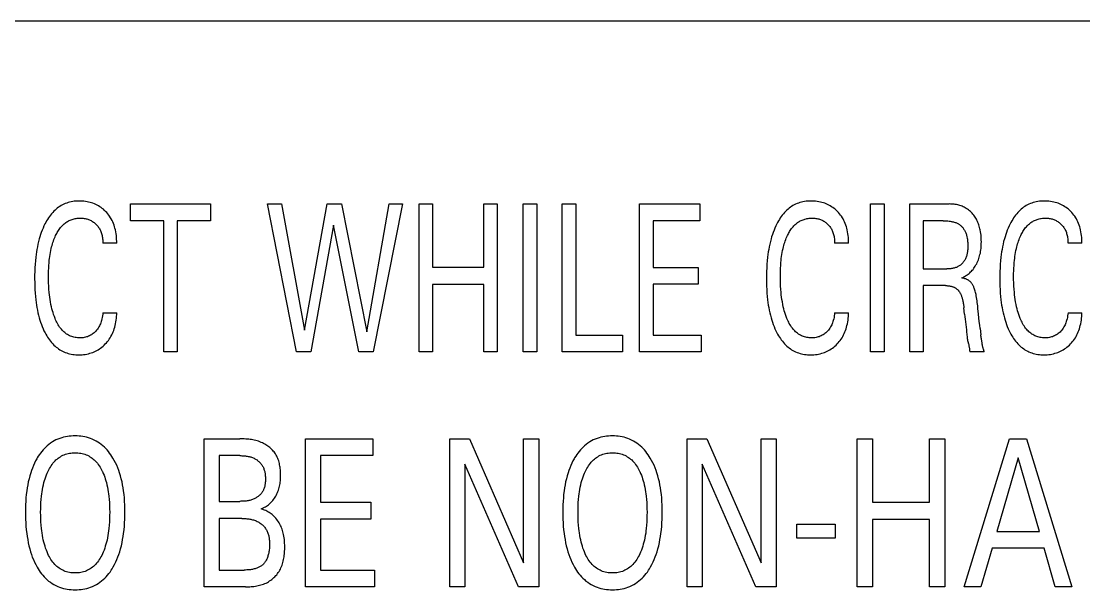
# Model space of a CAD drawing. Extents: x 0 to 420, y 0 to 297.
# Drawn here: x 170.64 to 182.86, y 223.99 to 230.53 of the extents above; entities that cross this region are included whole.
import ezdxf

# ---------------------------------------------------------------- set-up
doc = ezdxf.new("R2010")
doc.units = 0
doc.header["$LTSCALE"] = 23.1
doc.layers.add('10000_FRONT', color=7, linetype='CONTINUOUS')

msp = doc.modelspace()

# ---------------------------------------------------------------- linework, layer by layer
at = {"layer": '10000_FRONT', "color": 7, "linetype": 'CONTINUOUS'}
for p, q in [((194.189, 230.526), (89.189, 230.526)), ((171.898, 228.233), (171.898, 228.426)), ((171.898, 228.426), (172.817, 228.426)), ((172.817, 228.426), (172.817, 228.233)), ((173.806, 226.726), (173.471, 228.426)), ((173.471, 228.426), (173.634, 228.426)), ((173.634, 228.426), (173.897, 226.975)), ((173.897, 226.975), (174.158, 228.426)), ((174.158, 228.426), (174.323, 228.426)), ((174.323, 228.426), (174.614, 226.956)), ((174.614, 226.956), (174.872, 228.426)), ((175.026, 228.426), (174.689, 226.726)), ((174.872, 228.426), (175.026, 228.426)), ((175.215, 226.726), (175.215, 228.426)), ((175.215, 228.426), (175.371, 228.426)), ((175.371, 228.426), (175.371, 227.699)), ((175.958, 227.699), (175.958, 228.426)), ((175.958, 228.426), (176.113, 228.426)), ((176.113, 228.426), (176.113, 226.726)), ((176.411, 226.726), (176.411, 228.426)), ((176.411, 228.426), (176.567, 228.426)), ((176.567, 228.426), (176.567, 226.726)), ((176.861, 226.726), (176.861, 228.426)), ((176.861, 228.426), (177.016, 228.426)), ((177.016, 228.426), (177.016, 226.918)), ((177.749, 226.726), (177.749, 228.426)), ((177.749, 228.426), (178.443, 228.426)), ((178.443, 228.426), (178.443, 228.233)), ((180.404, 226.726), (180.404, 228.426)), ((180.404, 228.426), (180.56, 228.426)), ((180.56, 228.426), (180.56, 226.726)), ((180.855, 226.726), (180.855, 228.426)), ((180.855, 228.426), (181.309, 228.426)), ((172.279, 228.233), (171.898, 228.233)), ((172.279, 226.726), (172.279, 228.233)), ((172.435, 228.233), (172.435, 226.726)), ((172.817, 228.233), (172.435, 228.233)), ((174.233, 228.181), (173.97, 226.726)), ((174.524, 226.726), (174.233, 228.181)), ((177.904, 228.233), (177.904, 227.697)), ((178.443, 228.233), (177.904, 228.233)), ((181.011, 228.233), (181.011, 227.68)), ((181.241, 228.233), (181.011, 228.233)), ((171.739, 227.975), (171.58, 227.975)), ((180.152, 227.975), (179.992, 227.975)), ((182.834, 227.975), (182.675, 227.975)), ((175.371, 227.699), (175.958, 227.699)), ((177.904, 227.697), (178.422, 227.697)), ((178.422, 227.697), (178.422, 227.504)), ((181.011, 227.68), (181.282, 227.68)), ((175.371, 227.501), (175.371, 226.726)), ((175.958, 227.501), (175.371, 227.501)), ((175.958, 226.726), (175.958, 227.501)), ((177.904, 227.504), (177.904, 226.918)), ((178.422, 227.504), (177.904, 227.504)), ((181.011, 227.487), (181.011, 226.726)), ((181.268, 227.487), (181.011, 227.487)), ((181.486, 227.16), (181.478, 227.232)), ((171.58, 227.176), (171.739, 227.176)), ((179.992, 227.176), (180.152, 227.176)), ((182.675, 227.176), (182.834, 227.176)), ((181.664, 226.995), (181.673, 226.921)), ((177.016, 226.918), (177.554, 226.918)), ((177.554, 226.918), (177.554, 226.726)), ((177.904, 226.918), (178.457, 226.918)), ((178.457, 226.918), (178.457, 226.726)), ((181.687, 226.825), (181.679, 226.875)), ((172.435, 226.726), (172.279, 226.726)), ((173.97, 226.726), (173.806, 226.726)), ((174.689, 226.726), (174.524, 226.726)), ((175.371, 226.726), (175.215, 226.726)), ((176.113, 226.726), (175.958, 226.726)), ((176.567, 226.726), (176.411, 226.726)), ((177.554, 226.726), (176.861, 226.726)), ((178.457, 226.726), (177.749, 226.726)), ((180.56, 226.726), (180.404, 226.726)), ((181.011, 226.726), (180.855, 226.726)), ((181.711, 226.727), (181.545, 226.727)), ((172.743, 224.026), (172.743, 225.726)), ((172.743, 225.726), (173.156, 225.726)), ((173.908, 224.026), (173.908, 225.726)), ((173.908, 225.726), (174.685, 225.726)), ((174.685, 225.726), (174.685, 225.533)), ((175.567, 224.026), (175.567, 225.726)), ((175.567, 225.726), (175.794, 225.726)), ((175.794, 225.726), (176.416, 224.3)), ((176.416, 224.3), (176.416, 225.726)), ((176.416, 225.726), (176.59, 225.726)), ((176.59, 225.726), (176.59, 224.026)), ((178.297, 224.026), (178.297, 225.726)), ((178.297, 225.726), (178.523, 225.726)), ((178.523, 225.726), (179.146, 224.3)), ((179.146, 224.3), (179.146, 225.726)), ((179.146, 225.726), (179.32, 225.726)), ((179.32, 225.726), (179.32, 224.026)), ((180.251, 224.026), (180.251, 225.726)), ((180.251, 225.726), (180.426, 225.726)), ((180.426, 225.726), (180.426, 224.999)), ((181.082, 224.999), (181.082, 225.726)), ((181.082, 225.726), (181.257, 225.726)), ((181.257, 225.726), (181.257, 224.026)), ((181.481, 224.026), (182.004, 225.726)), ((182.004, 225.726), (182.196, 225.726)), ((182.196, 225.726), (182.719, 224.026)), ((172.917, 225.533), (172.917, 225.007)), ((173.156, 225.533), (172.917, 225.533)), ((174.082, 225.533), (174.082, 224.997)), ((174.685, 225.533), (174.082, 225.533)), ((182.101, 225.506), (181.857, 224.662)), ((182.346, 224.662), (182.101, 225.506)), ((175.74, 225.435), (175.74, 224.026)), ((176.356, 224.026), (175.74, 225.435)), ((178.47, 225.435), (178.47, 224.026)), ((179.085, 224.026), (178.47, 225.435)), ((172.917, 225.007), (173.156, 225.007)), ((174.082, 224.997), (174.661, 224.997)), ((174.661, 224.997), (174.661, 224.804)), ((180.426, 224.999), (181.082, 224.999)), ((172.917, 224.81), (172.917, 224.218)), ((173.178, 224.81), (172.917, 224.81)), ((174.082, 224.804), (174.082, 224.218)), ((174.661, 224.804), (174.082, 224.804)), ((179.559, 224.585), (179.559, 224.745)), ((179.559, 224.745), (179.998, 224.745)), ((179.998, 224.745), (179.998, 224.585)), ((180.426, 224.801), (180.426, 224.026)), ((181.082, 224.801), (180.426, 224.801)), ((181.082, 224.026), (181.082, 224.801)), ((181.857, 224.662), (182.346, 224.662)), ((179.998, 224.585), (179.559, 224.585)), ((181.801, 224.469), (181.674, 224.026)), ((182.401, 224.469), (181.801, 224.469)), ((182.529, 224.026), (182.401, 224.469)), ((172.917, 224.218), (173.206, 224.218)), ((174.082, 224.218), (174.701, 224.218)), ((174.701, 224.218), (174.701, 224.026)), ((173.221, 224.026), (172.743, 224.026)), ((174.701, 224.026), (173.908, 224.026)), ((175.74, 224.026), (175.567, 224.026)), ((176.59, 224.026), (176.356, 224.026)), ((178.47, 224.026), (178.297, 224.026)), ((179.32, 224.026), (179.085, 224.026)), ((180.426, 224.026), (180.251, 224.026)), ((181.257, 224.026), (181.082, 224.026)), ((181.674, 224.026), (181.481, 224.026)), ((182.719, 224.026), (182.529, 224.026))]:
    msp.add_line(p, q, dxfattribs=at)
for points in [[(171.739, 227.975), (171.739, 227.997), (171.738, 228.018), (171.737, 228.04), (171.735, 228.062), (171.732, 228.084), (171.728, 228.106), (171.724, 228.127), (171.719, 228.146), (171.714, 228.164), (171.708, 228.183), (171.701, 228.201), (171.694, 228.219), (171.686, 228.236), (171.677, 228.253), (171.668, 228.268), (171.658, 228.284), (171.647, 228.298), (171.636, 228.313), (171.624, 228.326), (171.612, 228.339), (171.599, 228.352), (171.586, 228.364), (171.572, 228.374), (171.559, 228.385), (171.544, 228.394), (171.529, 228.403), (171.514, 228.412), (171.499, 228.419), (171.483, 228.426), (171.466, 228.433), (171.45, 228.438), (171.433, 228.443), (171.416, 228.447), (171.398, 228.451), (171.379, 228.454), (171.361, 228.457), (171.342, 228.458), (171.323, 228.459), (171.304, 228.459), (171.286, 228.459), (171.269, 228.458), (171.251, 228.456), (171.233, 228.454), (171.215, 228.45), (171.198, 228.447), (171.181, 228.442), (171.164, 228.436), (171.147, 228.43), (171.131, 228.423), (171.115, 228.415), (171.1, 228.407), (171.085, 228.398), (171.071, 228.388), (171.056, 228.377), (171.043, 228.366), (171.03, 228.355), (171.017, 228.343), (171.003, 228.328), (170.99, 228.313), (170.978, 228.298), (170.966, 228.282), (170.954, 228.265), (170.944, 228.249), (170.933, 228.232), (170.924, 228.214), (170.914, 228.197), (170.903, 228.173), (170.892, 228.148), (170.882, 228.124), (170.872, 228.099), (170.864, 228.074), (170.856, 228.048), (170.848, 228.023), (170.84, 227.993), (170.833, 227.964), (170.827, 227.934), (170.821, 227.904), (170.816, 227.874), (170.812, 227.844), (170.808, 227.813), (170.804, 227.772), (170.801, 227.732), (170.798, 227.691), (170.796, 227.65), (170.795, 227.609), (170.795, 227.568), (170.796, 227.519)], [(180.152, 227.975), (180.152, 227.997), (180.151, 228.018), (180.15, 228.04), (180.148, 228.062), (180.145, 228.084), (180.141, 228.106), (180.137, 228.127), (180.132, 228.146), (180.127, 228.164), (180.121, 228.183), (180.114, 228.201), (180.107, 228.219), (180.099, 228.236), (180.09, 228.253), (180.081, 228.268), (180.071, 228.284), (180.06, 228.298), (180.049, 228.313), (180.037, 228.326), (180.025, 228.339), (180.012, 228.352), (179.999, 228.364), (179.985, 228.374), (179.971, 228.385), (179.957, 228.394), (179.942, 228.403), (179.927, 228.412), (179.911, 228.419), (179.895, 228.426), (179.879, 228.433), (179.863, 228.438), (179.846, 228.443), (179.829, 228.447), (179.81, 228.451), (179.792, 228.454), (179.773, 228.457), (179.755, 228.458), (179.736, 228.459), (179.717, 228.459), (179.699, 228.459), (179.681, 228.458), (179.664, 228.456), (179.646, 228.454), (179.628, 228.45), (179.611, 228.447), (179.593, 228.442), (179.576, 228.436), (179.56, 228.43), (179.544, 228.423), (179.528, 228.415), (179.513, 228.407), (179.498, 228.398), (179.483, 228.388), (179.469, 228.377), (179.456, 228.366), (179.442, 228.355), (179.43, 228.343), (179.416, 228.328), (179.403, 228.313), (179.39, 228.298), (179.379, 228.282), (179.367, 228.265), (179.357, 228.249), (179.346, 228.232), (179.337, 228.214), (179.327, 228.197), (179.316, 228.173), (179.305, 228.148), (179.295, 228.124), (179.285, 228.099), (179.276, 228.074), (179.268, 228.048), (179.261, 228.023), (179.253, 227.993), (179.246, 227.964), (179.24, 227.934), (179.234, 227.904), (179.229, 227.874), (179.225, 227.844), (179.221, 227.813), (179.217, 227.772), (179.213, 227.732), (179.211, 227.691), (179.209, 227.65), (179.208, 227.609), (179.208, 227.568), (179.208, 227.519)], [(181.453, 227.576), (181.465, 227.581), (181.476, 227.587), (181.486, 227.593), (181.497, 227.599), (181.507, 227.606), (181.518, 227.613), (181.527, 227.62), (181.537, 227.628), (181.546, 227.636), (181.555, 227.645), (181.564, 227.654), (181.573, 227.663), (181.583, 227.674), (181.592, 227.686), (181.601, 227.699), (181.609, 227.712), (181.617, 227.725), (181.625, 227.738), (181.632, 227.752), (181.638, 227.767), (181.644, 227.782), (181.65, 227.797), (181.655, 227.813), (181.659, 227.829), (181.663, 227.844), (181.667, 227.86), (181.67, 227.879), (181.673, 227.897), (181.675, 227.915), (181.677, 227.934), (181.678, 227.952), (181.678, 227.971), (181.679, 227.989), (181.678, 228.009), (181.678, 228.029), (181.676, 228.049), (181.675, 228.068), (181.672, 228.088), (181.669, 228.107), (181.666, 228.127), (181.663, 228.141), (181.659, 228.156), (181.655, 228.17), (181.65, 228.184), (181.646, 228.198), (181.64, 228.212), (181.634, 228.226), (181.628, 228.239), (181.621, 228.252), (181.614, 228.263), (181.607, 228.275), (181.599, 228.286), (181.591, 228.297), (181.582, 228.308), (181.573, 228.318), (181.564, 228.328), (181.553, 228.338), (181.542, 228.348), (181.53, 228.358), (181.518, 228.366), (181.505, 228.375), (181.492, 228.382), (181.481, 228.388), (181.469, 228.394), (181.457, 228.399), (181.445, 228.404), (181.432, 228.408), (181.42, 228.411), (181.407, 228.415), (181.393, 228.418), (181.379, 228.42), (181.365, 228.422), (181.351, 228.424), (181.337, 228.425), (181.323, 228.425), (181.309, 228.426)], [(182.834, 227.975), (182.834, 227.997), (182.833, 228.018), (182.832, 228.04), (182.83, 228.062), (182.827, 228.084), (182.823, 228.106), (182.819, 228.127), (182.814, 228.146), (182.809, 228.164), (182.803, 228.183), (182.796, 228.201), (182.789, 228.219), (182.781, 228.236), (182.772, 228.253), (182.763, 228.268), (182.753, 228.284), (182.742, 228.298), (182.731, 228.313), (182.719, 228.326), (182.707, 228.339), (182.694, 228.352), (182.681, 228.364), (182.667, 228.374), (182.654, 228.385), (182.639, 228.394), (182.624, 228.403), (182.609, 228.412), (182.593, 228.419), (182.577, 228.426), (182.561, 228.433), (182.545, 228.438), (182.528, 228.443), (182.511, 228.447), (182.493, 228.451), (182.474, 228.454), (182.456, 228.457), (182.437, 228.458), (182.418, 228.459), (182.399, 228.459), (182.381, 228.459), (182.364, 228.458), (182.346, 228.456), (182.328, 228.454), (182.31, 228.45), (182.293, 228.447), (182.276, 228.442), (182.259, 228.436), (182.242, 228.43), (182.226, 228.423), (182.21, 228.415), (182.195, 228.407), (182.18, 228.398), (182.165, 228.388), (182.151, 228.377), (182.138, 228.366), (182.125, 228.355), (182.112, 228.343), (182.098, 228.328), (182.085, 228.313), (182.073, 228.298), (182.061, 228.282), (182.049, 228.265), (182.039, 228.249), (182.028, 228.232), (182.019, 228.214), (182.009, 228.197), (181.998, 228.173), (181.987, 228.148), (181.977, 228.124), (181.967, 228.099), (181.959, 228.074), (181.951, 228.048), (181.943, 228.023), (181.935, 227.993), (181.928, 227.964), (181.922, 227.934), (181.916, 227.904), (181.911, 227.874), (181.907, 227.844), (181.903, 227.813), (181.899, 227.772), (181.896, 227.732), (181.893, 227.691), (181.891, 227.65), (181.89, 227.609), (181.89, 227.568), (181.89, 227.519)], [(170.964, 227.778), (170.967, 227.8), (170.97, 227.823), (170.973, 227.845), (170.977, 227.868), (170.981, 227.89), (170.986, 227.912), (170.991, 227.934), (170.996, 227.95), (171.001, 227.967), (171.006, 227.983), (171.011, 227.999), (171.017, 228.016), (171.023, 228.031), (171.03, 228.047), (171.037, 228.063), (171.043, 228.075), (171.049, 228.087), (171.056, 228.099), (171.062, 228.11), (171.07, 228.121), (171.077, 228.133), (171.085, 228.143), (171.093, 228.154), (171.102, 228.164), (171.111, 228.174), (171.119, 228.182), (171.127, 228.19), (171.136, 228.198), (171.145, 228.205), (171.155, 228.212), (171.164, 228.219), (171.174, 228.225), (171.184, 228.231), (171.194, 228.236), (171.205, 228.241), (171.216, 228.245), (171.227, 228.249), (171.239, 228.252), (171.25, 228.255), (171.262, 228.258), (171.273, 228.26), (171.285, 228.261), (171.297, 228.262), (171.309, 228.263), (171.32, 228.263), (171.332, 228.263), (171.343, 228.262), (171.354, 228.261), (171.364, 228.26), (171.375, 228.258), (171.386, 228.256), (171.396, 228.253), (171.406, 228.25), (171.416, 228.247), (171.426, 228.243), (171.435, 228.239), (171.444, 228.234), (171.453, 228.229), (171.462, 228.223), (171.471, 228.218), (171.479, 228.211), (171.487, 228.205), (171.495, 228.198), (171.503, 228.19), (171.51, 228.182), (171.517, 228.174), (171.524, 228.166), (171.53, 228.157), (171.536, 228.148), (171.542, 228.139), (171.547, 228.129), (171.552, 228.119), (171.557, 228.108), (171.561, 228.097), (171.564, 228.087), (171.567, 228.076), (171.57, 228.065), (171.573, 228.052), (171.575, 228.039), (171.577, 228.026), (171.578, 228.013), (171.579, 228), (171.579, 227.988), (171.58, 227.975)], [(179.377, 227.778), (179.379, 227.8), (179.382, 227.823), (179.386, 227.845), (179.39, 227.868), (179.394, 227.89), (179.399, 227.912), (179.404, 227.934), (179.409, 227.95), (179.413, 227.967), (179.419, 227.983), (179.424, 227.999), (179.43, 228.016), (179.436, 228.031), (179.443, 228.047), (179.45, 228.063), (179.456, 228.075), (179.462, 228.087), (179.468, 228.099), (179.475, 228.11), (179.482, 228.121), (179.49, 228.133), (179.498, 228.143), (179.506, 228.154), (179.514, 228.164), (179.523, 228.174), (179.532, 228.182), (179.54, 228.19), (179.549, 228.198), (179.558, 228.205), (179.567, 228.212), (179.577, 228.219), (179.587, 228.225), (179.597, 228.231), (179.607, 228.236), (179.618, 228.241), (179.629, 228.245), (179.64, 228.249), (179.651, 228.252), (179.663, 228.255), (179.674, 228.258), (179.686, 228.26), (179.698, 228.261), (179.71, 228.262), (179.721, 228.263), (179.733, 228.263), (179.744, 228.263), (179.755, 228.262), (179.766, 228.261), (179.777, 228.26), (179.788, 228.258), (179.799, 228.256), (179.809, 228.253), (179.819, 228.25), (179.829, 228.247), (179.838, 228.243), (179.848, 228.239), (179.857, 228.234), (179.866, 228.229), (179.875, 228.223), (179.884, 228.218), (179.892, 228.211), (179.9, 228.205), (179.908, 228.198), (179.915, 228.19), (179.923, 228.182), (179.93, 228.174), (179.937, 228.166), (179.943, 228.157), (179.949, 228.148), (179.955, 228.139), (179.96, 228.129), (179.965, 228.119), (179.969, 228.108), (179.973, 228.097), (179.977, 228.087), (179.98, 228.076), (179.983, 228.065), (179.986, 228.052), (179.988, 228.039), (179.99, 228.026), (179.991, 228.013), (179.992, 228), (179.992, 227.988), (179.992, 227.975)], [(181.241, 228.233), (181.254, 228.233), (181.268, 228.232), (181.281, 228.232), (181.294, 228.23), (181.307, 228.229), (181.32, 228.227), (181.33, 228.226), (181.339, 228.224), (181.348, 228.222), (181.358, 228.22), (181.367, 228.217), (181.376, 228.214), (181.385, 228.211), (181.392, 228.208), (181.4, 228.204), (181.407, 228.201), (181.414, 228.197), (181.421, 228.193), (181.428, 228.188), (181.435, 228.183), (181.441, 228.178), (181.448, 228.172), (181.454, 228.167), (181.459, 228.16), (181.465, 228.154), (181.47, 228.147), (181.475, 228.14), (181.479, 228.133), (181.484, 228.126), (181.488, 228.118), (181.492, 228.109), (181.496, 228.1), (181.5, 228.092), (181.503, 228.083), (181.506, 228.073), (181.509, 228.064), (181.511, 228.055), (181.513, 228.046), (181.515, 228.033), (181.518, 228.02), (181.519, 228.007), (181.521, 227.995), (181.522, 227.982), (181.522, 227.969), (181.523, 227.956), (181.523, 227.942), (181.523, 227.932), (181.522, 227.922), (181.522, 227.912), (181.522, 227.902), (181.521, 227.892), (181.52, 227.882), (181.518, 227.872), (181.517, 227.863), (181.515, 227.853), (181.513, 227.843), (181.51, 227.834), (181.507, 227.824), (181.504, 227.815), (181.5, 227.806), (181.496, 227.796), (181.492, 227.788), (181.487, 227.78), (181.482, 227.772), (181.477, 227.765), (181.471, 227.757), (181.465, 227.75), (181.459, 227.743), (181.453, 227.737), (181.446, 227.73), (181.439, 227.724), (181.431, 227.719), (181.424, 227.714), (181.416, 227.709), (181.408, 227.705), (181.4, 227.701), (181.391, 227.697), (181.382, 227.694), (181.374, 227.691), (181.365, 227.689), (181.356, 227.687), (181.347, 227.685), (181.337, 227.683), (181.328, 227.682), (181.319, 227.681), (181.31, 227.681), (181.301, 227.68), (181.291, 227.68), (181.282, 227.68)], [(182.059, 227.778), (182.062, 227.8), (182.065, 227.823), (182.068, 227.845), (182.072, 227.868), (182.076, 227.89), (182.081, 227.912), (182.086, 227.934), (182.091, 227.95), (182.096, 227.967), (182.101, 227.983), (182.106, 227.999), (182.112, 228.016), (182.118, 228.031), (182.125, 228.047), (182.132, 228.063), (182.138, 228.075), (182.144, 228.087), (182.151, 228.099), (182.157, 228.11), (182.164, 228.121), (182.172, 228.133), (182.18, 228.143), (182.188, 228.154), (182.197, 228.164), (182.206, 228.174), (182.214, 228.182), (182.222, 228.19), (182.231, 228.198), (182.24, 228.205), (182.249, 228.212), (182.259, 228.219), (182.269, 228.225), (182.279, 228.231), (182.289, 228.236), (182.3, 228.241), (182.311, 228.245), (182.322, 228.249), (182.333, 228.252), (182.345, 228.255), (182.357, 228.258), (182.368, 228.26), (182.38, 228.261), (182.392, 228.262), (182.404, 228.263), (182.415, 228.263), (182.427, 228.263), (182.438, 228.262), (182.449, 228.261), (182.459, 228.26), (182.47, 228.258), (182.481, 228.256), (182.491, 228.253), (182.501, 228.25), (182.511, 228.247), (182.521, 228.243), (182.53, 228.239), (182.539, 228.234), (182.548, 228.229), (182.557, 228.223), (182.566, 228.218), (182.574, 228.211), (182.582, 228.205), (182.59, 228.198), (182.598, 228.19), (182.605, 228.182), (182.612, 228.174), (182.619, 228.166), (182.625, 228.157), (182.631, 228.148), (182.637, 228.139), (182.642, 228.129), (182.647, 228.119), (182.652, 228.108), (182.656, 228.097), (182.659, 228.087), (182.662, 228.076), (182.665, 228.065), (182.668, 228.052), (182.67, 228.039), (182.672, 228.026), (182.673, 228.013), (182.674, 228), (182.674, 227.988), (182.675, 227.975)], [(171.58, 227.176), (171.578, 227.158), (171.575, 227.14), (171.572, 227.122), (171.569, 227.104), (171.564, 227.086), (171.56, 227.073), (171.556, 227.06), (171.551, 227.048), (171.546, 227.036), (171.54, 227.024), (171.533, 227.012), (171.525, 226.999), (171.517, 226.987), (171.508, 226.975), (171.498, 226.964), (171.488, 226.953), (171.478, 226.945), (171.469, 226.937), (171.458, 226.929), (171.448, 226.922), (171.437, 226.916), (171.426, 226.91), (171.414, 226.905), (171.403, 226.9), (171.391, 226.897), (171.379, 226.893), (171.366, 226.89), (171.353, 226.888), (171.34, 226.887), (171.327, 226.886), (171.313, 226.886), (171.3, 226.886), (171.287, 226.887), (171.273, 226.889), (171.26, 226.891), (171.247, 226.893), (171.234, 226.897), (171.222, 226.901), (171.209, 226.905), (171.197, 226.911), (171.185, 226.917), (171.174, 226.924), (171.162, 226.931), (171.152, 226.939), (171.141, 226.947), (171.131, 226.956), (171.121, 226.966), (171.112, 226.975), (171.103, 226.985), (171.093, 226.998), (171.083, 227.011), (171.074, 227.024), (171.066, 227.038), (171.058, 227.052), (171.051, 227.066), (171.044, 227.08), (171.037, 227.095), (171.031, 227.11), (171.022, 227.132), (171.014, 227.154), (171.007, 227.177), (171, 227.199), (170.994, 227.222), (170.989, 227.245), (170.983, 227.272), (170.978, 227.299), (170.973, 227.326), (170.969, 227.353), (170.966, 227.38), (170.963, 227.407), (170.96, 227.445), (170.958, 227.482), (170.956, 227.52), (170.955, 227.558), (170.955, 227.595), (170.955, 227.626), (170.956, 227.656), (170.957, 227.687), (170.959, 227.717), (170.961, 227.748), (170.964, 227.778)], [(179.992, 227.176), (179.991, 227.158), (179.988, 227.14), (179.985, 227.122), (179.981, 227.104), (179.977, 227.086), (179.973, 227.073), (179.969, 227.06), (179.964, 227.048), (179.958, 227.036), (179.953, 227.024), (179.946, 227.012), (179.938, 226.999), (179.93, 226.987), (179.921, 226.975), (179.911, 226.964), (179.9, 226.953), (179.891, 226.945), (179.881, 226.937), (179.871, 226.929), (179.861, 226.922), (179.85, 226.916), (179.839, 226.91), (179.827, 226.905), (179.816, 226.9), (179.804, 226.897), (179.792, 226.893), (179.779, 226.89), (179.766, 226.888), (179.753, 226.887), (179.739, 226.886), (179.726, 226.886), (179.713, 226.886), (179.699, 226.887), (179.686, 226.889), (179.673, 226.891), (179.66, 226.893), (179.647, 226.897), (179.635, 226.901), (179.622, 226.905), (179.61, 226.911), (179.598, 226.917), (179.586, 226.924), (179.575, 226.931), (179.564, 226.939), (179.554, 226.947), (179.544, 226.956), (179.534, 226.966), (179.525, 226.975), (179.516, 226.985), (179.506, 226.998), (179.496, 227.011), (179.487, 227.024), (179.479, 227.038), (179.471, 227.052), (179.464, 227.066), (179.456, 227.08), (179.45, 227.095), (179.444, 227.11), (179.435, 227.132), (179.427, 227.154), (179.42, 227.177), (179.413, 227.199), (179.407, 227.222), (179.401, 227.245), (179.396, 227.272), (179.391, 227.299), (179.386, 227.326), (179.382, 227.353), (179.379, 227.38), (179.376, 227.407), (179.373, 227.445), (179.371, 227.482), (179.369, 227.52), (179.368, 227.558), (179.368, 227.595), (179.368, 227.626), (179.369, 227.656), (179.37, 227.687), (179.372, 227.717), (179.374, 227.748), (179.377, 227.778)], [(182.675, 227.176), (182.673, 227.158), (182.67, 227.14), (182.667, 227.122), (182.664, 227.104), (182.659, 227.086), (182.655, 227.073), (182.651, 227.06), (182.646, 227.048), (182.641, 227.036), (182.635, 227.024), (182.628, 227.012), (182.62, 226.999), (182.612, 226.987), (182.603, 226.975), (182.593, 226.964), (182.583, 226.953), (182.573, 226.945), (182.563, 226.937), (182.553, 226.929), (182.543, 226.922), (182.532, 226.916), (182.521, 226.91), (182.509, 226.905), (182.498, 226.9), (182.486, 226.897), (182.474, 226.893), (182.461, 226.89), (182.448, 226.888), (182.435, 226.887), (182.421, 226.886), (182.408, 226.886), (182.395, 226.886), (182.382, 226.887), (182.368, 226.889), (182.355, 226.891), (182.342, 226.893), (182.329, 226.897), (182.317, 226.901), (182.304, 226.905), (182.292, 226.911), (182.28, 226.917), (182.269, 226.924), (182.257, 226.931), (182.246, 226.939), (182.236, 226.947), (182.226, 226.956), (182.216, 226.966), (182.207, 226.975), (182.198, 226.985), (182.188, 226.998), (182.178, 227.011), (182.169, 227.024), (182.161, 227.038), (182.153, 227.052), (182.146, 227.066), (182.139, 227.08), (182.132, 227.095), (182.126, 227.11), (182.117, 227.132), (182.109, 227.154), (182.102, 227.177), (182.095, 227.199), (182.089, 227.222), (182.084, 227.245), (182.078, 227.272), (182.073, 227.299), (182.068, 227.326), (182.064, 227.353), (182.061, 227.38), (182.058, 227.407), (182.055, 227.445), (182.053, 227.482), (182.051, 227.52), (182.05, 227.558), (182.05, 227.595), (182.05, 227.626), (182.051, 227.656), (182.052, 227.687), (182.054, 227.717), (182.056, 227.748), (182.059, 227.778)], [(181.646, 227.16), (181.64, 227.224), (181.637, 227.256), (181.634, 227.275), (181.632, 227.294), (181.63, 227.314), (181.627, 227.333), (181.624, 227.352), (181.62, 227.371), (181.618, 227.384), (181.615, 227.397), (181.612, 227.409), (181.609, 227.422), (181.605, 227.434), (181.601, 227.446), (181.597, 227.459), (181.594, 227.466), (181.591, 227.472), (181.588, 227.479), (181.585, 227.486), (181.582, 227.492), (181.578, 227.499), (181.574, 227.505), (181.57, 227.511), (181.566, 227.517), (181.56, 227.523), (181.555, 227.529), (181.549, 227.534), (181.543, 227.539), (181.537, 227.544), (181.531, 227.548), (181.525, 227.552), (181.519, 227.555), (181.513, 227.558), (181.506, 227.561), (181.5, 227.564), (181.49, 227.567), (181.481, 227.57), (181.472, 227.572), (181.463, 227.574), (181.453, 227.576)], [(170.796, 227.519), (170.797, 227.48), (170.798, 227.441), (170.801, 227.402), (170.804, 227.363), (170.808, 227.324), (170.812, 227.294), (170.817, 227.264), (170.822, 227.234), (170.827, 227.204), (170.834, 227.175), (170.841, 227.146), (170.848, 227.116), (170.856, 227.091), (170.864, 227.066), (170.873, 227.041), (170.882, 227.017), (170.892, 226.992), (170.903, 226.968), (170.915, 226.945), (170.925, 226.928), (170.934, 226.911), (170.944, 226.894), (170.955, 226.878), (170.966, 226.863), (170.978, 226.847), (170.991, 226.832), (171.004, 226.818), (171.017, 226.804), (171.03, 226.793), (171.043, 226.781), (171.057, 226.771), (171.071, 226.761), (171.085, 226.751), (171.1, 226.742), (171.116, 226.734), (171.131, 226.727), (171.147, 226.72), (171.164, 226.714), (171.181, 226.708), (171.198, 226.704), (171.215, 226.7), (171.233, 226.697), (171.251, 226.695), (171.269, 226.693), (171.286, 226.692), (171.304, 226.692), (171.323, 226.692), (171.341, 226.693), (171.359, 226.695), (171.377, 226.697), (171.395, 226.7), (171.413, 226.704), (171.43, 226.709), (171.446, 226.714), (171.463, 226.72), (171.479, 226.726), (171.494, 226.734), (171.51, 226.742), (171.525, 226.75), (171.54, 226.76), (171.554, 226.77), (171.568, 226.781), (171.582, 226.792), (171.595, 226.804), (171.608, 226.817), (171.62, 226.83), (171.632, 226.844), (171.643, 226.858), (171.654, 226.873), (171.664, 226.888), (171.673, 226.904), (171.682, 226.92), (171.69, 226.938), (171.698, 226.955), (171.705, 226.973), (171.711, 226.991), (171.716, 227.009), (171.721, 227.028), (171.726, 227.049), (171.73, 227.07), (171.733, 227.091), (171.736, 227.112), (171.738, 227.134), (171.739, 227.155), (171.739, 227.176)], [(179.208, 227.519), (179.209, 227.48), (179.211, 227.441), (179.214, 227.402), (179.217, 227.363), (179.221, 227.324), (179.225, 227.294), (179.229, 227.264), (179.234, 227.234), (179.24, 227.204), (179.246, 227.175), (179.254, 227.146), (179.261, 227.116), (179.269, 227.091), (179.277, 227.066), (179.286, 227.041), (179.295, 227.017), (179.305, 226.992), (179.316, 226.968), (179.328, 226.945), (179.337, 226.928), (179.347, 226.911), (179.357, 226.894), (179.368, 226.878), (179.379, 226.863), (179.391, 226.847), (179.404, 226.832), (179.417, 226.818), (179.43, 226.804), (179.443, 226.793), (179.456, 226.781), (179.47, 226.771), (179.484, 226.761), (179.498, 226.751), (179.513, 226.742), (179.528, 226.734), (179.544, 226.727), (179.56, 226.72), (179.577, 226.714), (179.594, 226.708), (179.611, 226.704), (179.628, 226.7), (179.646, 226.697), (179.664, 226.695), (179.681, 226.693), (179.699, 226.692), (179.717, 226.692), (179.736, 226.692), (179.754, 226.693), (179.772, 226.695), (179.79, 226.697), (179.808, 226.7), (179.826, 226.704), (179.843, 226.709), (179.859, 226.714), (179.876, 226.72), (179.892, 226.726), (179.907, 226.734), (179.923, 226.742), (179.938, 226.75), (179.953, 226.76), (179.967, 226.77), (179.981, 226.781), (179.995, 226.792), (180.008, 226.804), (180.021, 226.817), (180.033, 226.83), (180.045, 226.844), (180.056, 226.858), (180.067, 226.873), (180.077, 226.888), (180.086, 226.904), (180.095, 226.92), (180.103, 226.938), (180.111, 226.955), (180.118, 226.973), (180.124, 226.991), (180.129, 227.009), (180.134, 227.028), (180.139, 227.049), (180.143, 227.07), (180.146, 227.091), (180.148, 227.112), (180.15, 227.134), (180.152, 227.155), (180.152, 227.176)], [(181.268, 227.487), (181.275, 227.487), (181.283, 227.487), (181.29, 227.486), (181.298, 227.486), (181.305, 227.485), (181.313, 227.484), (181.32, 227.482), (181.328, 227.481), (181.333, 227.48), (181.339, 227.478), (181.344, 227.477), (181.35, 227.475), (181.355, 227.473), (181.361, 227.471), (181.366, 227.468), (181.371, 227.466), (181.376, 227.463), (181.381, 227.46), (181.386, 227.457), (181.39, 227.454), (181.394, 227.451), (181.398, 227.448), (181.403, 227.444), (181.406, 227.441), (181.41, 227.437), (181.414, 227.433), (181.417, 227.428), (181.421, 227.424), (181.424, 227.419), (181.427, 227.415), (181.43, 227.41), (181.433, 227.405), (181.436, 227.4), (181.438, 227.395), (181.441, 227.39), (181.443, 227.385), (181.446, 227.377), (181.449, 227.37), (181.452, 227.363), (181.454, 227.355), (181.457, 227.348), (181.459, 227.34), (181.461, 227.333), (181.463, 227.325), (181.465, 227.318), (181.467, 227.307), (181.469, 227.296), (181.471, 227.286), (181.473, 227.275), (181.474, 227.264), (181.476, 227.253), (181.477, 227.242), (181.478, 227.232)], [(181.89, 227.519), (181.892, 227.48), (181.893, 227.441), (181.896, 227.402), (181.899, 227.363), (181.903, 227.324), (181.907, 227.294), (181.912, 227.264), (181.917, 227.234), (181.922, 227.204), (181.929, 227.175), (181.936, 227.146), (181.943, 227.116), (181.951, 227.091), (181.959, 227.066), (181.968, 227.041), (181.977, 227.017), (181.987, 226.992), (181.998, 226.968), (182.01, 226.945), (182.019, 226.928), (182.029, 226.911), (182.039, 226.894), (182.05, 226.878), (182.061, 226.863), (182.073, 226.847), (182.086, 226.832), (182.099, 226.818), (182.112, 226.804), (182.125, 226.793), (182.138, 226.781), (182.152, 226.771), (182.166, 226.761), (182.18, 226.751), (182.195, 226.742), (182.211, 226.734), (182.226, 226.727), (182.242, 226.72), (182.259, 226.714), (182.276, 226.708), (182.293, 226.704), (182.31, 226.7), (182.328, 226.697), (182.346, 226.695), (182.364, 226.693), (182.381, 226.692), (182.399, 226.692), (182.418, 226.692), (182.436, 226.693), (182.454, 226.695), (182.472, 226.697), (182.49, 226.7), (182.508, 226.704), (182.525, 226.709), (182.541, 226.714), (182.558, 226.72), (182.574, 226.726), (182.589, 226.734), (182.605, 226.742), (182.62, 226.75), (182.635, 226.76), (182.649, 226.77), (182.663, 226.781), (182.677, 226.792), (182.69, 226.804), (182.703, 226.817), (182.715, 226.83), (182.727, 226.844), (182.738, 226.858), (182.749, 226.873), (182.759, 226.888), (182.768, 226.904), (182.777, 226.92), (182.785, 226.938), (182.793, 226.955), (182.8, 226.973), (182.806, 226.991), (182.811, 227.009), (182.816, 227.028), (182.821, 227.049), (182.825, 227.07), (182.828, 227.091), (182.831, 227.112), (182.832, 227.134), (182.834, 227.155), (182.834, 227.176)], [(181.486, 227.16), (181.489, 227.13), (181.492, 227.1), (181.499, 227.039)], [(181.664, 226.995), (181.66, 227.034), (181.655, 227.073), (181.651, 227.116), (181.646, 227.16)], [(181.499, 227.039), (181.503, 227.009), (181.506, 226.978)], [(181.506, 226.978), (181.508, 226.953), (181.511, 226.929)], [(181.511, 226.929), (181.513, 226.916), (181.514, 226.904), (181.516, 226.892), (181.517, 226.88), (181.519, 226.868), (181.521, 226.856), (181.523, 226.845), (181.526, 226.833), (181.527, 226.827), (181.529, 226.821), (181.533, 226.802)], [(181.679, 226.875), (181.677, 226.886), (181.676, 226.898), (181.674, 226.909), (181.673, 226.921)], [(181.701, 226.764), (181.7, 226.767), (181.699, 226.77), (181.698, 226.773), (181.697, 226.776), (181.696, 226.78), (181.694, 226.785), (181.693, 226.79), (181.692, 226.795), (181.691, 226.8), (181.69, 226.805), (181.689, 226.81), (181.688, 226.815), (181.687, 226.82), (181.687, 226.825)], [(181.533, 226.802), (181.535, 226.796), (181.536, 226.79), (181.538, 226.783), (181.539, 226.777), (181.541, 226.77), (181.542, 226.763), (181.543, 226.756), (181.544, 226.749), (181.544, 226.742), (181.545, 226.735), (181.545, 226.727)], [(181.711, 226.727), (181.71, 226.73), (181.71, 226.734), (181.709, 226.737), (181.708, 226.74), (181.707, 226.744), (181.707, 226.747), (181.706, 226.75), (181.705, 226.753), (181.704, 226.756), (181.703, 226.758), (181.701, 226.764)], [(171.699, 224.254), (171.714, 224.282), (171.728, 224.311), (171.741, 224.34), (171.753, 224.369), (171.764, 224.398), (171.774, 224.428), (171.784, 224.463), (171.793, 224.498), (171.8, 224.533), (171.807, 224.568), (171.813, 224.603), (171.818, 224.639), (171.823, 224.68), (171.827, 224.721), (171.83, 224.762), (171.832, 224.803), (171.833, 224.845), (171.833, 224.886), (171.833, 224.926), (171.832, 224.967), (171.829, 225.007), (171.827, 225.047), (171.823, 225.087), (171.818, 225.128), (171.813, 225.162), (171.807, 225.197), (171.8, 225.232), (171.791, 225.266), (171.782, 225.3), (171.772, 225.334), (171.762, 225.364), (171.751, 225.393), (171.739, 225.422), (171.725, 225.45), (171.711, 225.478), (171.696, 225.505), (171.684, 225.525), (171.671, 225.544), (171.658, 225.562), (171.644, 225.58), (171.629, 225.598), (171.614, 225.615), (171.598, 225.631), (171.581, 225.646), (171.562, 225.662), (171.543, 225.676), (171.523, 225.689), (171.502, 225.701), (171.48, 225.712), (171.458, 225.722), (171.436, 225.731), (171.415, 225.738), (171.393, 225.744), (171.372, 225.749), (171.35, 225.753), (171.328, 225.756), (171.306, 225.758), (171.283, 225.759), (171.261, 225.759), (171.239, 225.759), (171.216, 225.758), (171.194, 225.756), (171.172, 225.753), (171.15, 225.749), (171.128, 225.744), (171.107, 225.738), (171.085, 225.731), (171.063, 225.723), (171.041, 225.713), (171.019, 225.702), (170.999, 225.69), (170.978, 225.676), (170.959, 225.662), (170.94, 225.647), (170.923, 225.632), (170.907, 225.616), (170.892, 225.599), (170.877, 225.581), (170.863, 225.563), (170.85, 225.545), (170.837, 225.526), (170.826, 225.506), (170.821, 225.498)], [(173.398, 224.922), (173.411, 224.927), (173.424, 224.933), (173.437, 224.939), (173.449, 224.946), (173.461, 224.953), (173.472, 224.961), (173.483, 224.969), (173.494, 224.978), (173.504, 224.987), (173.514, 224.997), (173.523, 225.007), (173.533, 225.019), (173.542, 225.03), (173.551, 225.043), (173.559, 225.055), (173.567, 225.068), (173.574, 225.081), (173.581, 225.095), (173.587, 225.108), (173.593, 225.122), (173.598, 225.136), (173.603, 225.151), (173.607, 225.166), (173.611, 225.182), (173.614, 225.197), (173.617, 225.213), (173.619, 225.229), (173.62, 225.245), (173.622, 225.26), (173.623, 225.276), (173.623, 225.293), (173.623, 225.309), (173.623, 225.324), (173.623, 225.339), (173.622, 225.354), (173.621, 225.369), (173.619, 225.384), (173.617, 225.399), (173.615, 225.414), (173.612, 225.429), (173.609, 225.444), (173.605, 225.458), (173.601, 225.473), (173.596, 225.487), (173.591, 225.5), (173.585, 225.514), (173.578, 225.527), (173.571, 225.54), (173.564, 225.552), (173.556, 225.564), (173.548, 225.575), (173.539, 225.586), (173.529, 225.596), (173.52, 225.606), (173.509, 225.616), (173.499, 225.626), (173.488, 225.635), (173.476, 225.643), (173.465, 225.651), (173.453, 225.659), (173.441, 225.666), (173.428, 225.673), (173.416, 225.679), (173.4, 225.686), (173.385, 225.692), (173.369, 225.698), (173.353, 225.703), (173.337, 225.707), (173.321, 225.711), (173.305, 225.714), (173.289, 225.717), (173.272, 225.719), (173.256, 225.721), (173.239, 225.722), (173.222, 225.724), (173.206, 225.725), (173.189, 225.725), (173.172, 225.725), (173.156, 225.726)], [(177.876, 224.254), (177.892, 224.282), (177.906, 224.311), (177.918, 224.34), (177.93, 224.369), (177.941, 224.398), (177.951, 224.428), (177.961, 224.463), (177.97, 224.498), (177.978, 224.533), (177.984, 224.568), (177.99, 224.603), (177.995, 224.639), (178, 224.68), (178.004, 224.721), (178.007, 224.762), (178.009, 224.803), (178.01, 224.845), (178.01, 224.886), (178.01, 224.926), (178.009, 224.967), (178.007, 225.007), (178.004, 225.047), (178, 225.087), (177.995, 225.128), (177.99, 225.162), (177.984, 225.197), (177.977, 225.232), (177.969, 225.266), (177.959, 225.3), (177.949, 225.334), (177.939, 225.364), (177.928, 225.393), (177.916, 225.422), (177.903, 225.45), (177.888, 225.478), (177.873, 225.505), (177.861, 225.525), (177.848, 225.544), (177.835, 225.562), (177.821, 225.58), (177.806, 225.598), (177.791, 225.615), (177.775, 225.631), (177.758, 225.646), (177.739, 225.662), (177.72, 225.676), (177.7, 225.689), (177.679, 225.701), (177.657, 225.712), (177.635, 225.722), (177.613, 225.731), (177.592, 225.738), (177.571, 225.744), (177.549, 225.749), (177.527, 225.753), (177.505, 225.756), (177.483, 225.758), (177.461, 225.759), (177.438, 225.759), (177.416, 225.759), (177.393, 225.758), (177.371, 225.756), (177.349, 225.753), (177.327, 225.749), (177.305, 225.744), (177.284, 225.738), (177.262, 225.731), (177.24, 225.723), (177.218, 225.713), (177.197, 225.702), (177.176, 225.69), (177.155, 225.676), (177.136, 225.662), (177.117, 225.647), (177.1, 225.632), (177.084, 225.616), (177.069, 225.599), (177.054, 225.581), (177.04, 225.563), (177.027, 225.545), (177.015, 225.526), (177.003, 225.506), (176.998, 225.498)], [(170.821, 225.498), (170.807, 225.472), (170.794, 225.446), (170.781, 225.419), (170.77, 225.391), (170.76, 225.364), (170.75, 225.336), (170.74, 225.302), (170.731, 225.268), (170.723, 225.233), (170.716, 225.199), (170.71, 225.164), (170.705, 225.129), (170.7, 225.088), (170.696, 225.048), (170.694, 225.008), (170.692, 224.967), (170.69, 224.926), (170.69, 224.886), (170.69, 224.845), (170.691, 224.803), (170.693, 224.762), (170.696, 224.721), (170.7, 224.68), (170.705, 224.639), (170.71, 224.603), (170.716, 224.568), (170.722, 224.532), (170.73, 224.497), (170.739, 224.462), (170.749, 224.428), (170.759, 224.398), (170.769, 224.368), (170.781, 224.339), (170.794, 224.31), (170.808, 224.281), (170.823, 224.253), (170.835, 224.233), (170.847, 224.214), (170.86, 224.194), (170.874, 224.176), (170.889, 224.158), (170.904, 224.14), (170.92, 224.124), (170.937, 224.108), (170.956, 224.092), (170.976, 224.078), (170.996, 224.064), (171.017, 224.051), (171.039, 224.04), (171.061, 224.03), (171.083, 224.021), (171.105, 224.014), (171.127, 224.008), (171.149, 224.003), (171.171, 223.999), (171.193, 223.996), (171.216, 223.993), (171.238, 223.992), (171.261, 223.992), (171.284, 223.992), (171.306, 223.993), (171.329, 223.996), (171.351, 223.999), (171.373, 224.003), (171.395, 224.008), (171.417, 224.014), (171.438, 224.021), (171.461, 224.03), (171.483, 224.04), (171.505, 224.052), (171.526, 224.064), (171.546, 224.078), (171.566, 224.093), (171.584, 224.109), (171.601, 224.124), (171.618, 224.141), (171.633, 224.159), (171.648, 224.177), (171.662, 224.195), (171.675, 224.215), (171.687, 224.234), (171.699, 224.254)], [(170.948, 224.404), (170.939, 224.426), (170.93, 224.447), (170.922, 224.47), (170.915, 224.492), (170.908, 224.515), (170.902, 224.537), (170.895, 224.564), (170.89, 224.59), (170.885, 224.617), (170.881, 224.644), (170.877, 224.67), (170.874, 224.697), (170.87, 224.734), (170.868, 224.772), (170.866, 224.809), (170.865, 224.846), (170.864, 224.883), (170.865, 224.92), (170.866, 224.957), (170.868, 224.993), (170.87, 225.03), (170.874, 225.066), (170.877, 225.093), (170.881, 225.119), (170.885, 225.145), (170.89, 225.172), (170.896, 225.198), (170.903, 225.223), (170.909, 225.246), (170.916, 225.268), (170.923, 225.29), (170.932, 225.312), (170.94, 225.333), (170.95, 225.354), (170.958, 225.37), (170.967, 225.386), (170.976, 225.402), (170.985, 225.417), (170.996, 225.431), (171.006, 225.446), (171.018, 225.459), (171.03, 225.472), (171.041, 225.483), (171.053, 225.494), (171.066, 225.504), (171.078, 225.513), (171.092, 225.521), (171.105, 225.529), (171.119, 225.537), (171.134, 225.543), (171.149, 225.549), (171.164, 225.554), (171.18, 225.558), (171.196, 225.561), (171.212, 225.563), (171.228, 225.565), (171.245, 225.566), (171.261, 225.567), (171.278, 225.566), (171.294, 225.565), (171.31, 225.563), (171.326, 225.561), (171.342, 225.558), (171.358, 225.554), (171.374, 225.549), (171.389, 225.543), (171.403, 225.537), (171.417, 225.529), (171.431, 225.521), (171.444, 225.513), (171.457, 225.504), (171.47, 225.494), (171.481, 225.483), (171.493, 225.472), (171.505, 225.459), (171.517, 225.446), (171.527, 225.431), (171.538, 225.417), (171.547, 225.402), (171.556, 225.386), (171.565, 225.37), (171.573, 225.354), (171.576, 225.349)], [(173.156, 225.533), (173.166, 225.533), (173.177, 225.532), (173.187, 225.532), (173.198, 225.532), (173.208, 225.531), (173.218, 225.53), (173.229, 225.528), (173.239, 225.527), (173.25, 225.525), (173.26, 225.523), (173.27, 225.521), (173.28, 225.518), (173.29, 225.515), (173.3, 225.511), (173.309, 225.507), (173.319, 225.503), (173.327, 225.498), (173.336, 225.493), (173.344, 225.488), (173.352, 225.483), (173.359, 225.477), (173.367, 225.471), (173.374, 225.464), (173.381, 225.458), (173.388, 225.451), (173.394, 225.444), (173.4, 225.436), (173.406, 225.428), (173.411, 225.42), (173.416, 225.412), (173.421, 225.404), (173.425, 225.395), (173.429, 225.386), (173.432, 225.377), (173.435, 225.368), (173.438, 225.359), (173.44, 225.35), (173.442, 225.34), (173.444, 225.331), (173.445, 225.321), (173.447, 225.311), (173.447, 225.301), (173.448, 225.291), (173.449, 225.282), (173.449, 225.272), (173.449, 225.262), (173.449, 225.252), (173.448, 225.243), (173.448, 225.234), (173.447, 225.224), (173.446, 225.215), (173.445, 225.206), (173.443, 225.197), (173.442, 225.188), (173.44, 225.179), (173.437, 225.17), (173.435, 225.161), (173.432, 225.153), (173.428, 225.145), (173.425, 225.136), (173.421, 225.128), (173.416, 225.12), (173.411, 225.113), (173.406, 225.105), (173.4, 225.098), (173.394, 225.091), (173.388, 225.084), (173.381, 225.077), (173.374, 225.071), (173.367, 225.065), (173.359, 225.059), (173.351, 225.054), (173.344, 225.049), (173.335, 225.044), (173.327, 225.04), (173.319, 225.036), (173.309, 225.032), (173.299, 225.028), (173.29, 225.024), (173.28, 225.021), (173.27, 225.019), (173.259, 225.017), (173.249, 225.015), (173.239, 225.013), (173.229, 225.011), (173.218, 225.01), (173.208, 225.009), (173.197, 225.009), (173.187, 225.008), (173.177, 225.008), (173.166, 225.008), (173.156, 225.007)], [(176.998, 225.498), (176.984, 225.472), (176.971, 225.446), (176.958, 225.419), (176.947, 225.391), (176.937, 225.364), (176.927, 225.336), (176.917, 225.302), (176.908, 225.268), (176.9, 225.233), (176.893, 225.199), (176.887, 225.164), (176.882, 225.129), (176.877, 225.088), (176.874, 225.048), (176.871, 225.008), (176.869, 224.967), (176.868, 224.926), (176.867, 224.886), (176.867, 224.845), (176.869, 224.803), (176.871, 224.762), (176.873, 224.721), (176.877, 224.68), (176.882, 224.639), (176.887, 224.603), (176.893, 224.568), (176.9, 224.532), (176.907, 224.497), (176.916, 224.462), (176.926, 224.428), (176.936, 224.398), (176.947, 224.368), (176.958, 224.339), (176.971, 224.31), (176.985, 224.281), (177, 224.253), (177.012, 224.233), (177.024, 224.214), (177.037, 224.194), (177.051, 224.176), (177.066, 224.158), (177.081, 224.14), (177.098, 224.124), (177.115, 224.108), (177.133, 224.092), (177.153, 224.078), (177.173, 224.064), (177.194, 224.051), (177.216, 224.04), (177.238, 224.03), (177.261, 224.021), (177.282, 224.014), (177.304, 224.008), (177.326, 224.003), (177.348, 223.999), (177.37, 223.996), (177.393, 223.993), (177.416, 223.992), (177.438, 223.992), (177.461, 223.992), (177.483, 223.993), (177.506, 223.996), (177.528, 223.999), (177.55, 224.003), (177.572, 224.008), (177.594, 224.014), (177.615, 224.021), (177.638, 224.03), (177.66, 224.04), (177.682, 224.052), (177.703, 224.064), (177.723, 224.078), (177.743, 224.093), (177.761, 224.109), (177.779, 224.124), (177.795, 224.141), (177.81, 224.159), (177.825, 224.177), (177.839, 224.195), (177.852, 224.215), (177.865, 224.234), (177.876, 224.254)], [(177.126, 224.404), (177.116, 224.426), (177.107, 224.447), (177.099, 224.47), (177.092, 224.492), (177.085, 224.515), (177.079, 224.537), (177.073, 224.564), (177.067, 224.59), (177.062, 224.617), (177.058, 224.644), (177.054, 224.67), (177.051, 224.697), (177.047, 224.734), (177.045, 224.772), (177.043, 224.809), (177.042, 224.846), (177.042, 224.883), (177.042, 224.92), (177.043, 224.957), (177.045, 224.993), (177.047, 225.03), (177.051, 225.066), (177.054, 225.093), (177.058, 225.119), (177.062, 225.145), (177.067, 225.172), (177.073, 225.198), (177.08, 225.223), (177.086, 225.246), (177.093, 225.268), (177.1, 225.29), (177.109, 225.312), (177.118, 225.333), (177.127, 225.354), (177.135, 225.37), (177.144, 225.386), (177.153, 225.402), (177.163, 225.417), (177.173, 225.431), (177.184, 225.446), (177.195, 225.459), (177.207, 225.472), (177.219, 225.483), (177.23, 225.494), (177.243, 225.504), (177.256, 225.513), (177.269, 225.521), (177.282, 225.529), (177.297, 225.537), (177.311, 225.543), (177.326, 225.549), (177.342, 225.554), (177.357, 225.558), (177.373, 225.561), (177.389, 225.563), (177.406, 225.565), (177.422, 225.566), (177.438, 225.567), (177.455, 225.566), (177.471, 225.565), (177.487, 225.563), (177.503, 225.561), (177.519, 225.558), (177.535, 225.554), (177.551, 225.549), (177.566, 225.543), (177.58, 225.537), (177.594, 225.529), (177.608, 225.521), (177.621, 225.513), (177.634, 225.504), (177.647, 225.494), (177.659, 225.483), (177.67, 225.472), (177.682, 225.459), (177.694, 225.446), (177.704, 225.431), (177.715, 225.417), (177.724, 225.402), (177.733, 225.386), (177.742, 225.37), (177.75, 225.354), (177.753, 225.349)], [(171.576, 225.349), (171.585, 225.328), (171.593, 225.308), (171.601, 225.287), (171.608, 225.266), (171.615, 225.245), (171.621, 225.223), (171.627, 225.198), (171.633, 225.172), (171.638, 225.145), (171.642, 225.119), (171.646, 225.093), (171.649, 225.066), (171.653, 225.03), (171.655, 224.993), (171.657, 224.957), (171.658, 224.92), (171.659, 224.883), (171.658, 224.846), (171.657, 224.809), (171.656, 224.771), (171.653, 224.734), (171.649, 224.697), (171.646, 224.67), (171.642, 224.643), (171.638, 224.616), (171.633, 224.59), (171.628, 224.563), (171.621, 224.537), (171.615, 224.514), (171.608, 224.492), (171.601, 224.469), (171.593, 224.447), (171.584, 224.425), (171.575, 224.404), (171.567, 224.387), (171.558, 224.371), (171.549, 224.355), (171.539, 224.34), (171.529, 224.324), (171.518, 224.31), (171.507, 224.296), (171.494, 224.282), (171.483, 224.271), (171.471, 224.26), (171.459, 224.25), (171.446, 224.24), (171.432, 224.231), (171.419, 224.223), (171.404, 224.216), (171.39, 224.209), (171.375, 224.203), (171.359, 224.198), (171.343, 224.194), (171.327, 224.19), (171.311, 224.188), (171.294, 224.186), (171.278, 224.185), (171.261, 224.185), (171.245, 224.185), (171.228, 224.186), (171.212, 224.188), (171.195, 224.19), (171.179, 224.194), (171.163, 224.198), (171.148, 224.203), (171.132, 224.209), (171.118, 224.216), (171.104, 224.223), (171.09, 224.231), (171.077, 224.24), (171.064, 224.25), (171.051, 224.26), (171.039, 224.271), (171.028, 224.282), (171.016, 224.296), (171.004, 224.31), (170.994, 224.324), (170.983, 224.34), (170.974, 224.355), (170.965, 224.371), (170.956, 224.387), (170.948, 224.404)], [(177.753, 225.349), (177.762, 225.328), (177.77, 225.308), (177.778, 225.287), (177.785, 225.266), (177.792, 225.245), (177.798, 225.223), (177.804, 225.198), (177.81, 225.172), (177.815, 225.145), (177.819, 225.119), (177.823, 225.093), (177.826, 225.066), (177.83, 225.03), (177.833, 224.993), (177.834, 224.957), (177.835, 224.92), (177.836, 224.883), (177.835, 224.846), (177.834, 224.809), (177.833, 224.771), (177.83, 224.734), (177.826, 224.697), (177.823, 224.67), (177.82, 224.643), (177.815, 224.616), (177.81, 224.59), (177.805, 224.563), (177.798, 224.537), (177.792, 224.514), (177.786, 224.492), (177.778, 224.469), (177.77, 224.447), (177.761, 224.425), (177.752, 224.404), (177.744, 224.387), (177.735, 224.371), (177.726, 224.355), (177.717, 224.34), (177.706, 224.324), (177.695, 224.31), (177.684, 224.296), (177.672, 224.282), (177.66, 224.271), (177.648, 224.26), (177.636, 224.25), (177.623, 224.24), (177.61, 224.231), (177.596, 224.223), (177.582, 224.216), (177.567, 224.209), (177.552, 224.203), (177.536, 224.198), (177.52, 224.194), (177.504, 224.19), (177.488, 224.188), (177.471, 224.186), (177.455, 224.185), (177.438, 224.185), (177.422, 224.185), (177.405, 224.186), (177.389, 224.188), (177.372, 224.19), (177.356, 224.194), (177.34, 224.198), (177.325, 224.203), (177.309, 224.209), (177.295, 224.216), (177.281, 224.223), (177.267, 224.231), (177.254, 224.24), (177.241, 224.25), (177.228, 224.26), (177.217, 224.271), (177.205, 224.282), (177.193, 224.296), (177.181, 224.31), (177.171, 224.324), (177.16, 224.34), (177.151, 224.355), (177.142, 224.371), (177.133, 224.387), (177.126, 224.404)], [(173.221, 224.026), (173.237, 224.026), (173.253, 224.026), (173.269, 224.027), (173.285, 224.028), (173.301, 224.029), (173.317, 224.031), (173.333, 224.033), (173.349, 224.036), (173.365, 224.039), (173.381, 224.043), (173.396, 224.047), (173.412, 224.052), (173.427, 224.057), (173.442, 224.063), (173.456, 224.069), (173.471, 224.077), (173.484, 224.084), (173.497, 224.093), (173.51, 224.101), (173.522, 224.111), (173.534, 224.121), (173.546, 224.131), (173.557, 224.142), (173.567, 224.154), (173.578, 224.165), (173.587, 224.178), (173.596, 224.19), (173.605, 224.203), (173.613, 224.217), (173.62, 224.23), (173.627, 224.245), (173.634, 224.26), (173.64, 224.275), (173.645, 224.29), (173.65, 224.306), (173.654, 224.322), (173.657, 224.338), (173.66, 224.354), (173.663, 224.37), (173.665, 224.387), (173.667, 224.403), (173.668, 224.42), (173.669, 224.436), (173.67, 224.453), (173.67, 224.469), (173.67, 224.486), (173.67, 224.506), (173.669, 224.527), (173.668, 224.547), (173.666, 224.568), (173.663, 224.588), (173.66, 224.608), (173.656, 224.628), (173.653, 224.643), (173.649, 224.658), (173.645, 224.673), (173.64, 224.688), (173.634, 224.703), (173.629, 224.717), (173.622, 224.731), (173.615, 224.745), (173.607, 224.759), (173.598, 224.773), (173.589, 224.787), (173.579, 224.8), (173.569, 224.813), (173.558, 224.825), (173.546, 224.836), (173.536, 224.846), (173.525, 224.855), (173.514, 224.864), (173.502, 224.872), (173.49, 224.88), (173.478, 224.887), (173.466, 224.894), (173.453, 224.901), (173.439, 224.907), (173.426, 224.912), (173.412, 224.917), (173.398, 224.922)], [(173.178, 224.81), (173.189, 224.81), (173.2, 224.81), (173.212, 224.809), (173.223, 224.809), (173.234, 224.808), (173.246, 224.807), (173.257, 224.805), (173.268, 224.804), (173.279, 224.802), (173.29, 224.799), (173.301, 224.797), (173.312, 224.794), (173.323, 224.79), (173.334, 224.786), (173.344, 224.782), (173.354, 224.777), (173.364, 224.773), (173.373, 224.767), (173.382, 224.762), (173.39, 224.756), (173.399, 224.75), (173.407, 224.743), (173.415, 224.736), (173.422, 224.729), (173.43, 224.721), (173.437, 224.714), (173.443, 224.706), (173.449, 224.697), (173.455, 224.689), (173.46, 224.68), (173.465, 224.671), (173.47, 224.661), (173.474, 224.652), (173.477, 224.642), (173.481, 224.632), (173.484, 224.622), (173.486, 224.612), (173.488, 224.601), (173.49, 224.591), (173.492, 224.581), (173.493, 224.57), (173.494, 224.559), (173.495, 224.549), (173.495, 224.538), (173.496, 224.528), (173.496, 224.517), (173.496, 224.504), (173.495, 224.491), (173.495, 224.478), (173.494, 224.465), (173.492, 224.452), (173.491, 224.439), (173.489, 224.426), (173.486, 224.413), (173.484, 224.403), (173.481, 224.393), (173.478, 224.382), (173.475, 224.372), (173.471, 224.362), (173.467, 224.352), (173.463, 224.342), (173.458, 224.332), (173.453, 224.324), (173.448, 224.316), (173.443, 224.308), (173.437, 224.301), (173.431, 224.293), (173.425, 224.287), (173.418, 224.28), (173.411, 224.274), (173.404, 224.268), (173.397, 224.263), (173.389, 224.259), (173.382, 224.254), (173.374, 224.25), (173.366, 224.246), (173.358, 224.243), (173.348, 224.239), (173.339, 224.236), (173.329, 224.233), (173.319, 224.231), (173.309, 224.228), (173.299, 224.226), (173.29, 224.224), (173.276, 224.222), (173.262, 224.221), (173.248, 224.22), (173.234, 224.219), (173.22, 224.218), (173.206, 224.218)]]:
    msp.add_lwpolyline(points, dxfattribs=at)

doc.saveas('drawing.dxf')
